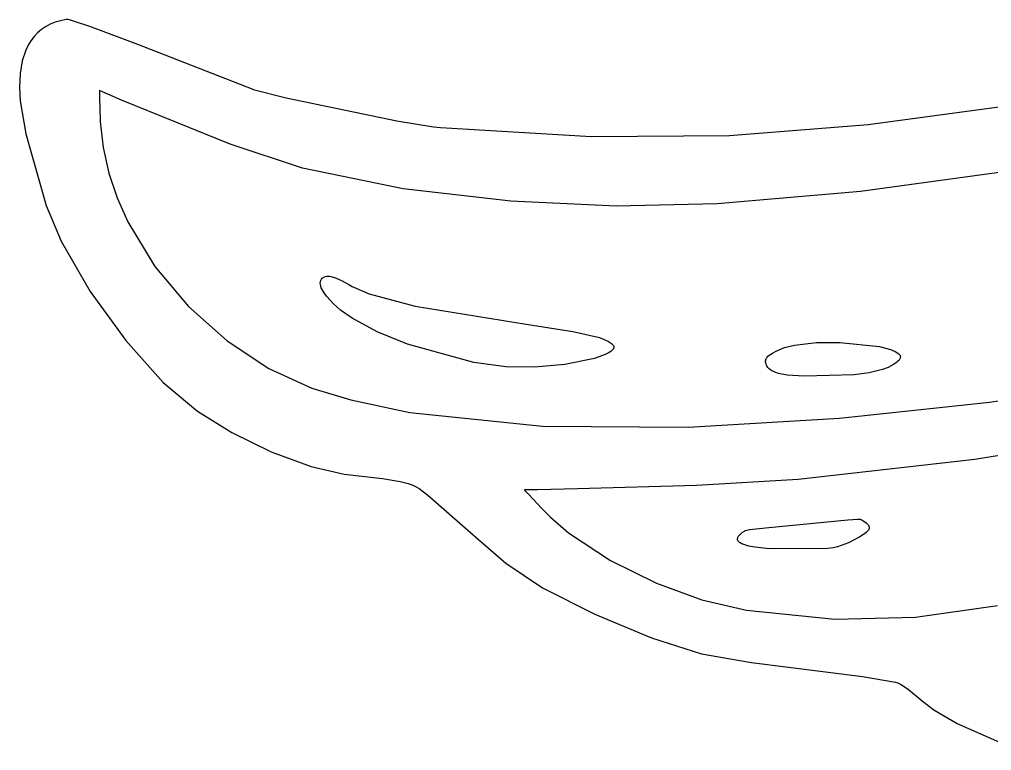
# Model space of a CAD drawing. Extents: x -12.8 to 12.7, y -1.7 to 5.4.
# Drawn here: x -12.829 to -9.244, y 1.859 to 4.557 of the extents above; entities that cross this region are included whole.
import ezdxf

# ---------------------------------------------------------------- set-up
doc = ezdxf.new("R2010")
doc.units = 0

msp = doc.modelspace()

# ---------------------------------------------------------------- linework, layer by layer
at = {"layer": 'Layer 1', "color": 7, "linetype": 'CONTINUOUS'}
for p, q in [((-12.657021, 4.557049), (-12.678068, 4.552653)), ((-12.655888, 4.557213), (-12.657021, 4.557049)), ((-12.65522, 4.557222), (-12.655888, 4.557213)), ((-12.651186, 4.556692), (-12.65522, 4.557222)), ((-12.645044, 4.555281), (-12.651186, 4.556692)), ((-12.626828, 4.549977), (-12.645044, 4.555281)), ((-12.748477, 4.519547), (-12.762644, 4.507464)), ((-12.732937, 4.530122), (-12.748477, 4.519547)), ((-12.716024, 4.539175), (-12.732937, 4.530122)), ((-12.697735, 4.54669), (-12.716024, 4.539175)), ((-12.678068, 4.552653), (-12.697735, 4.54669)), ((-12.569419, 4.530534), (-12.626828, 4.549977)), ((-12.392696, 4.465099), (-12.569419, 4.530534)), ((-12.775442, 4.493889), (-12.786872, 4.478836)), ((-12.762644, 4.507464), (-12.775442, 4.493889)), ((-12.796936, 4.46232), (-12.805636, 4.444356)), ((-12.786872, 4.478836), (-12.796936, 4.46232)), ((-11.967628, 4.298304), (-12.392696, 4.465099)), ((-12.805636, 4.444356), (-12.818953, 4.404146)), ((-12.818953, 4.404146), (-12.826838, 4.358324)), ((-12.826838, 4.358324), (-12.829308, 4.30701)), ((-12.829308, 4.30701), (-12.82637, 4.257384)), ((-12.534649, 4.294787), (-12.53465, 4.294787)), ((-12.53465, 4.294787), (-12.53465, 4.294787)), ((-12.53465, 4.294787), (-12.53465, 4.294787)), ((-12.53465, 4.294787), (-12.53465, 4.294787)), ((-12.53465, 4.294787), (-12.53465, 4.294787)), ((-12.53465, 4.294787), (-12.53465, 4.294784)), ((-12.53465, 4.294784), (-12.53465, 4.294773)), ((-12.53465, 4.294773), (-12.534649, 4.29466)), ((-12.534647, 4.294786), (-12.534649, 4.294787)), ((-12.534649, 4.29466), (-12.534644, 4.294103)), ((-12.534636, 4.294781), (-12.534647, 4.294786)), ((-12.534644, 4.294103), (-12.534623, 4.291729)), ((-12.534188, 4.294586), (-12.534636, 4.294781)), ((-12.534623, 4.291729), (-12.534299, 4.268312)), ((-12.534299, 4.268312), (-12.531666, 4.18709)), ((-12.452399, 4.259512), (-12.534188, 4.294586)), ((-11.962704, 4.296352), (-11.967628, 4.298304)), ((-11.84565, 4.266173), (-11.962704, 4.296352)), ((-11.437524, 4.18189), (-11.84565, 4.266173)), ((-12.82637, 4.257384), (-12.805687, 4.135443)), ((-12.052332, 4.097321), (-12.452399, 4.259512)), ((-9.131323, 4.244847), (-9.699751, 4.168791)), ((-12.531666, 4.18709), (-12.531379, 4.181872)), ((-12.531379, 4.181872), (-12.531341, 4.181226)), ((-12.531341, 4.181226), (-12.531322, 4.180891)), ((-12.531322, 4.180891), (-12.52034, 4.084462)), ((-11.302294, 4.16001), (-11.437524, 4.18189)), ((-11.276074, 4.157667), (-11.302294, 4.16001)), ((-9.699751, 4.168791), (-10.211365, 4.128166)), ((-12.805687, 4.135443), (-12.73089, 3.871107)), ((-10.719145, 4.124087), (-11.276074, 4.157667)), ((-10.211365, 4.128166), (-10.719145, 4.124087)), ((-11.785854, 4.008654), (-12.052332, 4.097321)), ((-12.52034, 4.084462), (-12.499249, 3.9903)), ((-12.499249, 3.9903), (-12.468856, 3.898842)), ((-11.414263, 3.931633), (-11.785854, 4.008654)), ((-9.145007, 4.001663), (-9.727852, 3.92253)), ((-11.017521, 3.886311), (-11.414263, 3.931633)), ((-9.727852, 3.92253), (-10.255837, 3.87643)), ((-12.468856, 3.898842), (-12.429967, 3.810526)), ((-10.628544, 3.868391), (-11.017521, 3.886311)), ((-10.255837, 3.87643), (-10.628544, 3.868391)), ((-12.73089, 3.871107), (-12.675163, 3.739529)), ((-12.429967, 3.810526), (-12.329921, 3.645069)), ((-12.675163, 3.739529), (-12.568204, 3.553543)), ((-12.329921, 3.645069), (-12.205556, 3.497431)), ((-11.719885, 3.584141), (-11.71977, 3.586727)), ((-11.71977, 3.586727), (-11.71942, 3.589226)), ((-11.71942, 3.589226), (-11.718828, 3.591632)), ((-11.718828, 3.591632), (-11.717986, 3.593941)), ((-11.717986, 3.593941), (-11.716886, 3.596147)), ((-11.716886, 3.596147), (-11.715494, 3.598326)), ((-11.715494, 3.598326), (-11.712338, 3.602166)), ((-11.712338, 3.602166), (-11.710622, 3.603781)), ((-11.710622, 3.603781), (-11.708817, 3.605201)), ((-11.708817, 3.605201), (-11.706926, 3.606431)), ((-11.706926, 3.606431), (-11.704952, 3.607476)), ((-11.704952, 3.607476), (-11.700765, 3.609039)), ((-11.700765, 3.609039), (-11.69628, 3.609935)), ((-11.69628, 3.609935), (-11.691516, 3.610212)), ((-11.691516, 3.610212), (-11.686498, 3.609915)), ((-11.686498, 3.609915), (-11.675782, 3.607791)), ((-11.675782, 3.607791), (-11.664309, 3.603934)), ((-11.664309, 3.603934), (-11.639796, 3.592514)), ((-11.639796, 3.592514), (-11.614368, 3.578639)), ((-12.568204, 3.553543), (-12.437541, 3.372479)), ((-11.719441, 3.578724), (-11.719885, 3.584141)), ((-11.718149, 3.573016), (-11.719441, 3.578724)), ((-11.71607, 3.567057), (-11.718149, 3.573016)), ((-11.713263, 3.560884), (-11.71607, 3.567057)), ((-11.705712, 3.548062), (-11.713263, 3.560884)), ((-11.614368, 3.578639), (-11.601752, 3.571713)), ((-11.601752, 3.571713), (-11.539696, 3.545013)), ((-11.695982, 3.534865), (-11.705712, 3.548062)), ((-11.671923, 3.508616), (-11.695982, 3.534865)), ((-11.539696, 3.545013), (-11.369478, 3.499619)), ((-12.205556, 3.497431), (-12.063317, 3.371111)), ((-11.644971, 3.484673), (-11.671923, 3.508616)), ((-11.602099, 3.454482), (-11.644971, 3.484673)), ((-11.369478, 3.499619), (-10.960762, 3.432358)), ((-11.509774, 3.405064), (-11.602099, 3.454482)), ((-10.960762, 3.432358), (-10.788636, 3.40564)), ((-12.437541, 3.372479), (-12.29914, 3.217554)), ((-12.063317, 3.371111), (-11.90965, 3.26961)), ((-11.398802, 3.359326), (-11.509774, 3.405064)), ((-10.788636, 3.40564), (-10.690721, 3.383444)), ((-10.690721, 3.383444), (-10.672495, 3.376428)), ((-10.672495, 3.376428), (-10.657304, 3.368837)), ((-11.153769, 3.291138), (-11.398802, 3.359326)), ((-10.657304, 3.368837), (-10.645851, 3.361094)), ((-10.644167, 3.33583), (-10.64894, 3.331906)), ((-10.645851, 3.361094), (-10.641746, 3.3573)), ((-10.640507, 3.339801), (-10.644167, 3.33583)), ((-10.641746, 3.3573), (-10.640137, 3.355445)), ((-10.639109, 3.341801), (-10.640507, 3.339801)), ((-10.640137, 3.355445), (-10.638839, 3.353627)), ((-10.63801, 3.34381), (-10.639109, 3.341801)), ((-10.638839, 3.353627), (-10.637863, 3.351853)), ((-10.637214, 3.345827), (-10.63801, 3.34381)), ((-10.637863, 3.351853), (-10.637219, 3.35013)), ((-10.637219, 3.35013), (-10.637026, 3.349289)), ((-10.637212, 3.345832), (-10.637214, 3.345827)), ((-10.637211, 3.345835), (-10.637212, 3.345832)), ((-10.637208, 3.345847), (-10.637211, 3.345835)), ((-10.637193, 3.345894), (-10.637208, 3.345847)), ((-10.637137, 3.346085), (-10.637193, 3.345894)), ((-10.636974, 3.346861), (-10.637137, 3.346085)), ((-10.637026, 3.349289), (-10.636919, 3.348463)), ((-10.636902, 3.347654), (-10.636974, 3.346861)), ((-10.636919, 3.348463), (-10.636902, 3.347654)), ((-10.038977, 3.333787), (-10.007461, 3.346147)), ((-10.007461, 3.346147), (-9.971285, 3.355261)), ((-9.971285, 3.355261), (-9.889735, 3.36504)), ((-9.889735, 3.36504), (-9.803896, 3.365697)), ((-9.803896, 3.365697), (-9.657627, 3.34994)), ((-9.657627, 3.34994), (-9.617208, 3.339066)), ((-9.617208, 3.339066), (-9.600121, 3.331555)), ((-10.709065, 3.306417), (-10.818282, 3.284128)), ((-10.669401, 3.320492), (-10.709065, 3.306417)), ((-10.654771, 3.328036), (-10.669401, 3.320492)), ((-10.64894, 3.331906), (-10.654771, 3.328036)), ((-10.077609, 3.296675), (-10.077164, 3.299657)), ((-10.077164, 3.299657), (-10.076332, 3.302624)), ((-10.076332, 3.302624), (-10.075098, 3.305567)), ((-10.075098, 3.305567), (-10.073447, 3.308473)), ((-10.073447, 3.308473), (-10.071365, 3.311334)), ((-10.071365, 3.311334), (-10.068837, 3.314138)), ((-10.068837, 3.314138), (-10.065847, 3.316875)), ((-10.065847, 3.316875), (-10.064637, 3.31786)), ((-10.064637, 3.31786), (-10.052614, 3.326289)), ((-10.052614, 3.326289), (-10.038977, 3.333787)), ((-9.600121, 3.331555), (-9.593563, 3.327859)), ((-9.593563, 3.327859), (-9.588335, 3.324163)), ((-9.585234, 3.300375), (-9.589479, 3.29587)), ((-9.588335, 3.324163), (-9.586223, 3.322307)), ((-9.586223, 3.322307), (-9.584445, 3.320439)), ((-9.583626, 3.30255), (-9.585234, 3.300375)), ((-9.584445, 3.320439), (-9.583002, 3.318558)), ((-9.582359, 3.304678), (-9.583626, 3.30255)), ((-9.583002, 3.318558), (-9.581896, 3.316658)), ((-9.581433, 3.306762), (-9.582359, 3.304678)), ((-9.581896, 3.316658), (-9.581127, 3.314737)), ((-9.580848, 3.308806), (-9.581433, 3.306762)), ((-9.581127, 3.314737), (-9.580695, 3.31279)), ((-9.580602, 3.310815), (-9.580848, 3.308806)), ((-9.580695, 3.31279), (-9.580602, 3.310815)), ((-11.90965, 3.26961), (-11.751001, 3.196429)), ((-11.036134, 3.274811), (-11.153769, 3.291138)), ((-10.929535, 3.273715), (-11.036134, 3.274811)), ((-10.818282, 3.284128), (-10.929535, 3.273715)), ((-10.077682, 3.293689), (-10.077609, 3.296675)), ((-10.077398, 3.290709), (-10.077682, 3.293689)), ((-10.076772, 3.287745), (-10.077398, 3.290709)), ((-10.075818, 3.284808), (-10.076772, 3.287745)), ((-10.074552, 3.281909), (-10.075818, 3.284808)), ((-10.072988, 3.279057), (-10.074552, 3.281909)), ((-10.069026, 3.273539), (-10.072988, 3.279057)), ((-10.064052, 3.268336), (-10.069026, 3.273539)), ((-10.058184, 3.263534), (-10.064052, 3.268336)), ((-10.051541, 3.259213), (-10.058184, 3.263534)), ((-9.64708, 3.265072), (-9.695992, 3.253085)), ((-9.625536, 3.273368), (-9.64708, 3.265072)), ((-9.606335, 3.283434), (-9.625536, 3.273368)), ((-9.5951, 3.291132), (-9.606335, 3.283434)), ((-9.589479, 3.29587), (-9.5951, 3.291132)), ((-10.044241, 3.255459), (-10.051541, 3.259213)), ((-10.029544, 3.25028), (-10.044241, 3.255459)), ((-9.998265, 3.244371), (-10.029544, 3.25028)), ((-9.935677, 3.240469), (-9.998265, 3.244371)), ((-9.750668, 3.24606), (-9.935677, 3.240469)), ((-9.695992, 3.253085), (-9.750668, 3.24606)), ((-12.29914, 3.217554), (-12.173226, 3.112069)), ((-11.751001, 3.196429), (-11.606932, 3.153129)), ((-9.251767, 3.144992), (-8.731866, 3.221084)), ((-11.606932, 3.153129), (-11.389352, 3.107231)), ((-9.804686, 3.085561), (-9.251767, 3.144992)), ((-12.173226, 3.112069), (-12.045459, 3.033118)), ((-11.389352, 3.107231), (-10.900698, 3.05668)), ((-10.363403, 3.05279), (-9.804686, 3.085561)), ((-10.900698, 3.05668), (-10.363403, 3.05279)), ((-12.045459, 3.033118), (-11.901088, 2.962101)), ((-8.60519, 3.045293), (-9.305926, 2.933714)), ((-11.901088, 2.962101), (-11.754046, 2.907418)), ((-11.754046, 2.907418), (-11.631235, 2.879101)), ((-9.305926, 2.933714), (-9.957795, 2.859752)), ((-11.631235, 2.879101), (-11.489904, 2.863353)), ((-11.489904, 2.863353), (-11.425153, 2.852629)), ((-11.425153, 2.852629), (-11.395189, 2.844454)), ((-11.395189, 2.844454), (-11.380927, 2.839401)), ((-11.380927, 2.839401), (-11.368839, 2.834013)), ((-11.368839, 2.834013), (-11.355702, 2.826098)), ((-10.332882, 2.837826), (-10.771947, 2.824889)), ((-9.957795, 2.859752), (-10.332882, 2.837826)), ((-11.355702, 2.826098), (-11.322907, 2.801919)), ((-11.322907, 2.801919), (-11.136949, 2.638655)), ((-10.966637, 2.820953), (-10.966638, 2.820953)), ((-10.966638, 2.820953), (-10.966638, 2.820953)), ((-10.966638, 2.820953), (-10.966638, 2.820953)), ((-10.966638, 2.820953), (-10.966638, 2.820953)), ((-10.966638, 2.820953), (-10.966638, 2.820953)), ((-10.966638, 2.820953), (-10.966638, 2.820953)), ((-10.966638, 2.820953), (-10.966637, 2.820952)), ((-10.965551, 2.820971), (-10.966637, 2.820953)), ((-10.966637, 2.820952), (-10.966636, 2.820951)), ((-10.966636, 2.820951), (-10.966631, 2.820945)), ((-10.966631, 2.820945), (-10.966573, 2.820881)), ((-10.966573, 2.820881), (-10.966289, 2.820564)), ((-10.966289, 2.820564), (-10.965068, 2.819206)), ((-10.957363, 2.821111), (-10.965551, 2.820971)), ((-10.965068, 2.819206), (-10.952554, 2.80544)), ((-10.919066, 2.821811), (-10.957363, 2.821111)), ((-10.952554, 2.80544), (-10.902954, 2.752794)), ((-10.771947, 2.824889), (-10.919066, 2.821811)), ((-10.902954, 2.752794), (-10.888142, 2.737743)), ((-10.888142, 2.737743), (-10.870566, 2.720453)), ((-10.870566, 2.720453), (-10.804502, 2.663463)), ((-10.077866, 2.680922), (-9.774417, 2.710433)), ((-9.774417, 2.710433), (-9.73812, 2.713489)), ((-9.73812, 2.713489), (-9.730675, 2.713331)), ((-9.730675, 2.713331), (-9.728243, 2.712881)), ((-9.728243, 2.712881), (-9.726142, 2.712205)), ((-9.726142, 2.712205), (-9.723139, 2.710855)), ((-9.723139, 2.710855), (-9.717518, 2.707411)), ((-9.717518, 2.707411), (-9.714906, 2.705543)), ((-9.714906, 2.705543), (-9.70669, 2.699212)), ((-9.70669, 2.699212), (-9.700495, 2.69339)), ((-9.700495, 2.69339), (-9.698238, 2.6906)), ((-9.698238, 2.6906), (-9.696587, 2.687853)), ((-10.804502, 2.663463), (-10.649545, 2.560812)), ((-10.178374, 2.648756), (-10.175109, 2.653521)), ((-10.175109, 2.653521), (-10.170528, 2.658522)), ((-10.170528, 2.658522), (-10.164583, 2.66372)), ((-10.164583, 2.66372), (-10.156089, 2.669614)), ((-10.156089, 2.669614), (-10.152507, 2.671278)), ((-10.152507, 2.671278), (-10.148221, 2.672659)), ((-10.148221, 2.672659), (-10.135822, 2.674954)), ((-10.135822, 2.674954), (-10.077866, 2.680922)), ((-9.712693, 2.659278), (-9.729936, 2.647756)), ((-9.70586, 2.664997), (-9.712693, 2.659278)), ((-9.70053, 2.670595), (-9.70586, 2.664997)), ((-9.698501, 2.673325), (-9.70053, 2.670595)), ((-9.696934, 2.675999), (-9.698501, 2.673325)), ((-9.695859, 2.678606), (-9.696934, 2.675999)), ((-9.696587, 2.687853), (-9.695998, 2.686486)), ((-9.695998, 2.686486), (-9.695573, 2.68512)), ((-9.695515, 2.679882), (-9.695859, 2.678606)), ((-9.695573, 2.68512), (-9.695317, 2.683751)), ((-9.695305, 2.681139), (-9.695515, 2.679882)), ((-9.695317, 2.683751), (-9.695232, 2.682374)), ((-9.695232, 2.682374), (-9.695305, 2.681139)), ((-11.136949, 2.638655), (-11.035662, 2.551283)), ((-10.181157, 2.640082), (-10.180914, 2.642132)), ((-10.181109, 2.638119), (-10.181157, 2.640082)), ((-10.180776, 2.636247), (-10.181109, 2.638119)), ((-10.180914, 2.642132), (-10.180373, 2.644264)), ((-10.180163, 2.634472), (-10.180776, 2.636247)), ((-10.180373, 2.644264), (-10.179529, 2.646474)), ((-10.179278, 2.632797), (-10.180163, 2.634472)), ((-10.179529, 2.646474), (-10.178374, 2.648756)), ((-10.178126, 2.631228), (-10.179278, 2.632797)), ((-10.176258, 2.629288), (-10.178126, 2.631228)), ((-10.174023, 2.627427), (-10.176258, 2.629288)), ((-10.171434, 2.625645), (-10.174023, 2.627427)), ((-10.16524, 2.622311), (-10.171434, 2.625645)), ((-10.157773, 2.619274), (-10.16524, 2.622311)), ((-10.13941, 2.614043), (-10.157773, 2.619274)), ((-9.772237, 2.626376), (-9.81258, 2.611004)), ((-9.729936, 2.647756), (-9.772237, 2.626376)), ((-10.117124, 2.60986), (-10.13941, 2.614043)), ((-10.063898, 2.604256), (-10.117124, 2.60986)), ((-9.849752, 2.604917), (-10.063898, 2.604256)), ((-9.827042, 2.607093), (-9.849752, 2.604917)), ((-9.81258, 2.611004), (-9.827042, 2.607093)), ((-11.035662, 2.551283), (-10.900567, 2.460384)), ((-10.649545, 2.560812), (-10.479578, 2.476776)), ((-10.479578, 2.476776), (-10.313116, 2.415569)), ((-10.900567, 2.460384), (-10.707449, 2.362296)), ((-10.313116, 2.415569), (-10.148437, 2.37804)), ((-10.148437, 2.37804), (-9.822656, 2.344446)), ((-9.524283, 2.351659), (-9.223094, 2.39472)), ((-10.707449, 2.362296), (-10.498128, 2.275387)), ((-9.822656, 2.344446), (-9.524283, 2.351659)), ((-10.498128, 2.275387), (-10.313625, 2.216889)), ((-10.313625, 2.216889), (-10.129762, 2.184691)), ((-10.129762, 2.184691), (-9.720413, 2.132505)), ((-9.720413, 2.132505), (-9.598349, 2.111785)), ((-9.598349, 2.111785), (-9.590639, 2.109413)), ((-9.590639, 2.109413), (-9.584932, 2.107086)), ((-9.584932, 2.107086), (-9.577609, 2.102793)), ((-9.577609, 2.102793), (-9.551057, 2.084401)), ((-9.551057, 2.084401), (-9.500342, 2.042714)), ((-9.500342, 2.042714), (-9.457301, 2.010179)), ((-9.457301, 2.010179), (-9.371339, 1.959167)), ((-9.371339, 1.959167), (-9.145951, 1.859497))]:
    msp.add_line(p, q, dxfattribs=at)

doc.saveas('drawing.dxf')
